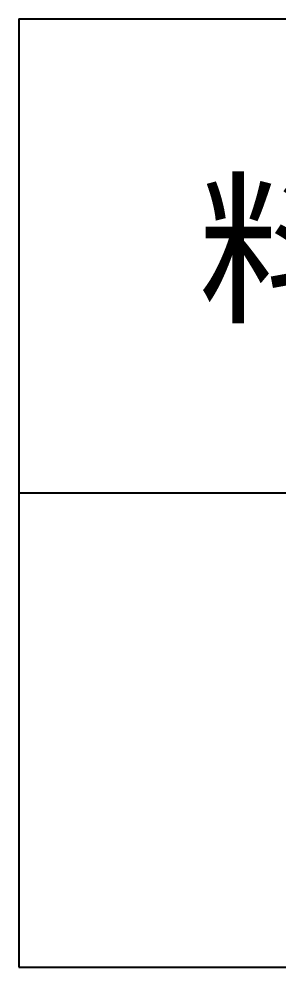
# Model space of a CAD drawing. Header units: millimetres. Extents: x -1727 to 307483, y -92648 to 6637.
# Drawn here: x 7531.4 to 7616.6, y -6042.5 to -5730.5 of the extents above; entities that cross this region are included whole.
import ezdxf
from ezdxf.enums import TextEntityAlignment as Align

# ---------------------------------------------------------------- set-up
doc = ezdxf.new("R2010")
doc.units = ezdxf.units.MM
doc.styles.add('DIM', font='txt.shx', dxfattribs={"width": 0.8, "bigfont": 'bigfont.shx'})
doc.styles.get("Standard").update_dxf_attribs({"font": 'arial.ttf'})

# ---------------------------------------------------------------- blocks, each defined once
blk = doc.blocks.new('*T16')
at = {"color": 0, "linetype": 'ByBlock', "lineweight": -2, "transparency": 16777216}
for p, q in [((0, 0), (127, 0)), ((0, 0), (0, -78)), ((63.5, 0), (63.5, -78)), ((127, 0), (127, -78)), ((0, -39), (127, -39)), ((0, -78), (127, -78))]:
    blk.add_line(p, q, dxfattribs=at)
at = {"color": 0, "transparency": 16777216, "char_height": 10, "width": 60.5, "attachment_point": 5}
for s, insert in [('{\\fSimSun|b0|i0|c134|p2;件 数}', (95.25, -19.5)), ('{\\fSimSun|b0|i0|c134|p2;料 厚}', (31.75, -19.5))]:
    blk.add_mtext(s, dxfattribs=dict(at, insert=insert))
blk = doc.blocks.new('拆图参数')
blk.add_blockref('*T16', (-63.5, 78))
at = {"style": 'DIM', "width": 0.8}
blk.add_attdef('1', text='', height=10, dxfattribs=at).set_placement((36.646, 19.272), align=Align.MIDDLE_CENTER)
blk.add_attdef('6', text='', height=10, dxfattribs=at).set_placement((-37.132, 18.912), align=Align.MIDDLE_LEFT)

msp = doc.modelspace()

# ---------------------------------------------------------------- block references
at = {"xscale": 4, "yscale": 4, "zscale": 4}
msp.add_blockref('拆图参数', (7785.39584, -6042.46599), dxfattribs=at)

doc.saveas('drawing.dxf')
